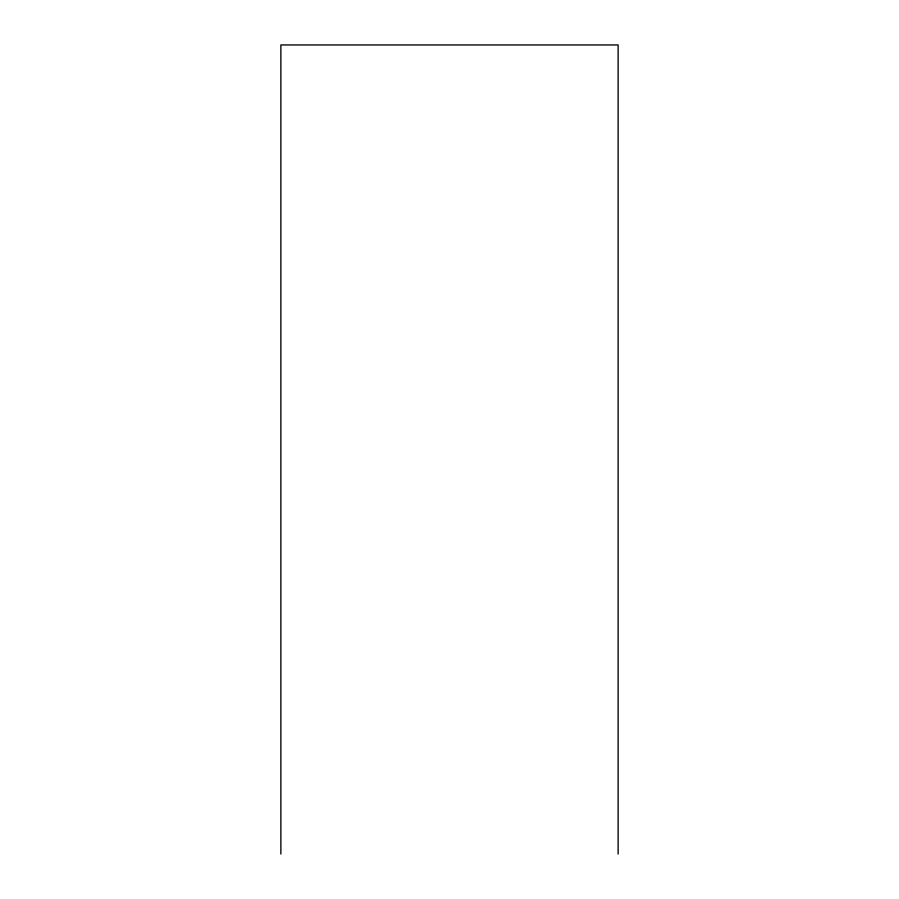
<?xml version="1.0" encoding="UTF-8"?>
<svg xmlns="http://www.w3.org/2000/svg" width="899" height="899" viewBox="0 0 899 899"><rect width="100%" height="100%" fill="white"/><g stroke="black" fill="none" stroke-linecap="round" stroke-linejoin="round"><path stroke-width="1.35" d="M618.13 854.05L618.13 44.95L280.87 44.95L280.87 854.05"/></g></svg>
